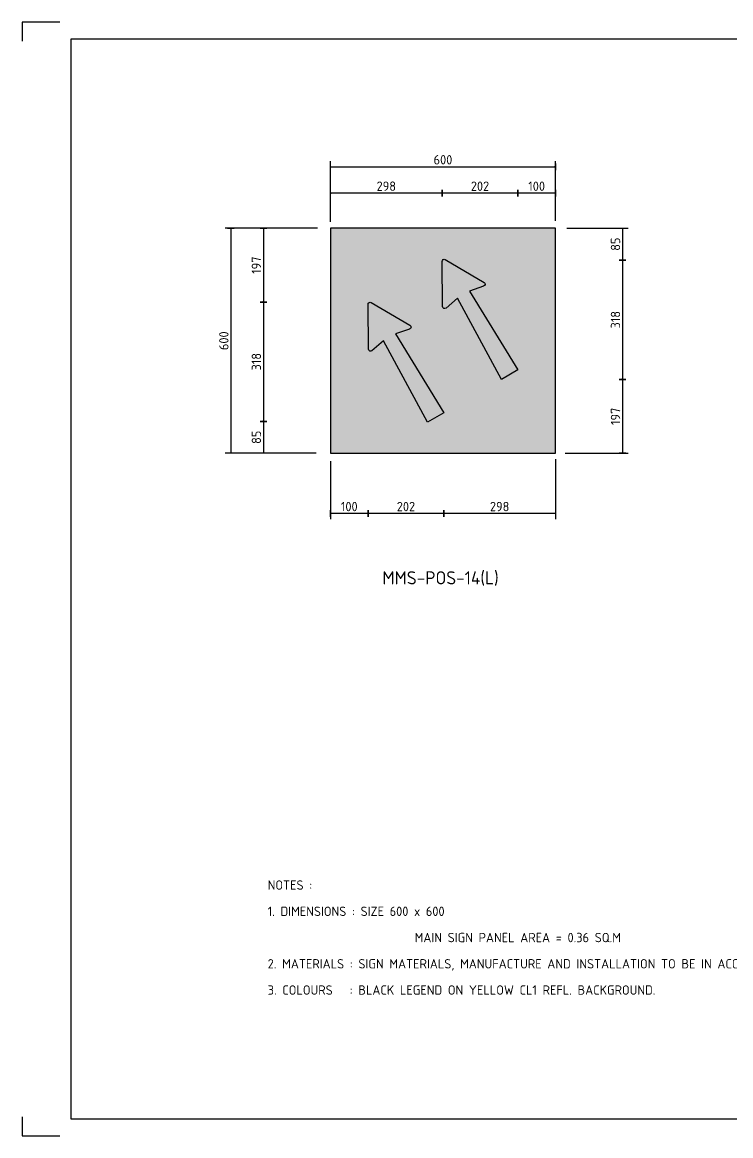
# Model space of a CAD drawing. Extents: x 0 to 420, y 0 to 297.
# Drawn here: x 0 to 189, y 0 to 297 of the extents above; entities that cross this region are included whole.
import ezdxf
from ezdxf.enums import TextEntityAlignment as Align

# ---------------------------------------------------------------- set-up
doc = ezdxf.new("R2010")
doc.units = 0
doc.header["$LTSCALE"] = 0.3
doc.header["$MEASUREMENT"] = 0
doc.layers.get('0').update_dxf_attribs({"linetype": 'CONTINUOUS'})
doc.layers.get('DEFPOINTS').update_dxf_attribs({"linetype": 'CONTINUOUS'})
for name, color, linetype in [('L25', 1, 'CONTINUOUS'), ('L35', 3, 'CONTINUOUS'), ('NOTES', 1, 'CONTINUOUS'), ('T25', 1, 'CONTINUOUS'), ('TBLK18', 4, 'CONTINUOUS'), ('TBLK25', 1, 'CONTINUOUS'), ('TBLK35', 3, 'CONTINUOUS'), ('TBLK50', 7, 'CONTINUOUS')]:
    doc.layers.add(name, color=color, linetype=linetype)
doc.layers.add('yellow', color=7, linetype='CONTINUOUS', true_color=0xfedb00)
doc.styles.add('iso', font='iso3098b.shx')
doc.dimstyles.new('SIGNSDIM', dxfattribs={"dimtxt": 2.5, "dimasz": 0.2, "dimexe": 1.5, "dimexo": 2, "dimtad": 1, "dimdec": 4, "dimlfac": 10, "dimrnd": 1, "dimdsep": 46, "dimtxsty": 'iso', "dimblk": 'SGNDIM', "dimcen": 2.5, "dimse2": 1, "dimadec": 0, "dimazin": 0, "dimtfac": 1, "dimtdec": 4, "dimtix": 1, "dimtmove": 0, "dimatfit": 3, "dimldrblk": 'SGNDIM', "dimfxl": 1, "dimtolj": 1, "dimtzin": 0, "dimarcsym": 0})

# ---------------------------------------------------------------- blocks, each defined once
blk = doc.blocks.new('SGNDIM')
for p, q in [((0, 0), (-1, 0)), ((0, 4.5), (0, -4.5))]:
    blk.add_line(p, q)
blk = doc.blocks.new('*D2')
at = {"layer": 'DEFPOINTS', "color": 0, "transparency": 16777216}
for p in [(112.4926014113157, 247.6160456347294), (142.2516035956606, 182.4867065750506), (112.4926014113157, 165.9509098701171)]:
    blk.add_point(p, dxfattribs=at)
at = {"layer": 'T25', "color": 0, "lineweight": -2, "transparency": 16777216}
for p, q in [((142.2516035956606, 180.4867065750506), (142.2516035956606, 164.4509098701171)), ((142.0516035956607, 165.9509098701171), (112.6926014113157, 165.9509098701171))]:
    blk.add_line(p, q, dxfattribs=at)
at = {"layer": 'T25', "color": 0, "lineweight": -2, "transparency": 16777216, "xscale": 0.2, "yscale": 0.2, "zscale": 0.2, "rotation": 180}
blk.add_blockref('SGNDIM', (112.4926014113157, 165.9509098701171), dxfattribs=at)
at = {"layer": 'T25', "color": 0, "lineweight": -2, "transparency": 16777216, "xscale": 0.2, "yscale": 0.2, "zscale": 0.2}
blk.add_blockref('SGNDIM', (142.2516035956606, 165.9509098701171), dxfattribs=at)
at = {"layer": 'T25', "color": 0, "transparency": 16777216, "insert": (127.3721025034882, 167.8259098701171), "char_height": 2.5, "attachment_point": 5, "style": 'iso'}
blk.add_mtext('\\A1;298', dxfattribs=at)
blk = doc.blocks.new('*D3')
at = {"layer": 'DEFPOINTS', "color": 0, "transparency": 16777216}
for p in [(92.25390858084185, 195.0525708005617), (82.25160359566058, 181.903571213994), (82.25160359566058, 165.9509098701172)]:
    blk.add_point(p, dxfattribs=at)
at = {"layer": 'T25', "color": 0, "lineweight": -2, "transparency": 16777216}
for p, q in [((82.25160359566058, 179.903571213994), (82.25160359566058, 164.4509098701172)), ((92.05390858084185, 165.9509098701172), (82.45160359566059, 165.9509098701172))]:
    blk.add_line(p, q, dxfattribs=at)
at = {"layer": 'T25', "color": 0, "lineweight": -2, "transparency": 16777216, "xscale": 0.2, "yscale": 0.2, "zscale": 0.2, "rotation": 180}
blk.add_blockref('SGNDIM', (82.25160359566058, 165.9509098701172), dxfattribs=at)
at = {"layer": 'T25', "color": 0, "lineweight": -2, "transparency": 16777216, "xscale": 0.2, "yscale": 0.2, "zscale": 0.2}
blk.add_blockref('SGNDIM', (92.25390858084185, 165.9509098701172), dxfattribs=at)
at = {"layer": 'T25', "color": 0, "transparency": 16777216, "insert": (87.25275608825122, 167.8259098701172), "char_height": 2.5, "attachment_point": 5, "style": 'iso'}
blk.add_mtext('\\A1;100', dxfattribs=at)
blk = doc.blocks.new('*D4')
at = {"layer": 'DEFPOINTS', "color": 0, "transparency": 16777216}
for p in [(143.3288585959998, 242.0548077980703), (151.4634749149876, 233.5553083009698), (160.1625795504189, 233.5553083009698)]:
    blk.add_point(p, dxfattribs=at)
at = {"layer": 'T25', "color": 0, "lineweight": -2, "transparency": 16777216}
for p, q in [((145.3288585959998, 242.0548077980703), (161.6625795504189, 242.0548077980703)), ((160.1625795504189, 241.8548077980703), (160.1625795504189, 233.7553083009698))]:
    blk.add_line(p, q, dxfattribs=at)
at = {"layer": 'T25', "color": 0, "lineweight": -2, "transparency": 16777216, "xscale": 0.2, "yscale": 0.2, "zscale": 0.2}
for p, rotation in [((160.1625795504189, 242.0548077980703), 90), ((160.1625795504189, 233.5553083009698), 270)]:
    blk.add_blockref('SGNDIM', p, dxfattribs=dict(at, rotation=rotation))
at = {"layer": 'T25', "color": 0, "transparency": 16777216, "insert": (158.2875795504189, 237.8050580495201), "char_height": 2.5, "attachment_point": 5, "rotation": 90, "style": 'iso'}
blk.add_mtext('\\A1;85', dxfattribs=at)
blk = doc.blocks.new('*D5')
at = {"layer": 'DEFPOINTS', "color": 0, "transparency": 16777216}
for p in [(133.0372355933209, 201.7427060082507), (142.8123427856201, 182.0548077980702), (160.1625795504189, 182.0548077980702)]:
    blk.add_point(p, dxfattribs=at)
at = {"layer": 'T25', "color": 0, "lineweight": -2, "transparency": 16777216}
for p, q in [((160.1625795504189, 201.5427060082507), (160.1625795504189, 182.2548077980702)), ((144.8123427856201, 182.0548077980702), (161.6625795504189, 182.0548077980702))]:
    blk.add_line(p, q, dxfattribs=at)
at = {"layer": 'T25', "color": 0, "lineweight": -2, "transparency": 16777216, "xscale": 0.2, "yscale": 0.2, "zscale": 0.2}
for p, rotation in [((160.1625795504189, 201.7427060082507), 90), ((160.1625795504189, 182.0548077980702), 270)]:
    blk.add_blockref('SGNDIM', p, dxfattribs=dict(at, rotation=rotation))
at = {"layer": 'T25', "color": 0, "transparency": 16777216, "insert": (158.2875795504189, 191.8987569031605), "char_height": 2.5, "attachment_point": 5, "rotation": 90, "style": 'iso'}
blk.add_mtext('\\A1;197', dxfattribs=at)
blk = doc.blocks.new('*D6')
at = {"layer": 'DEFPOINTS', "color": 0, "transparency": 16777216}
for p in [(142.2516035956606, 258.4459561455223), (82.25160359566058, 242.0548077980702), (142.2516035956606, 242.0548077980702)]:
    blk.add_point(p, dxfattribs=at)
at = {"layer": 'T25', "color": 0, "lineweight": -2, "transparency": 16777216}
for p, q in [((82.25160359566058, 244.0548077980702), (82.25160359566058, 259.9459561455223)), ((82.45160359566059, 258.4459561455223), (142.0516035956606, 258.4459561455223)), ((142.2516035956606, 244.0548077980702), (142.2516035956606, 259.9459561455223))]:
    blk.add_line(p, q, dxfattribs=at)
at = {"layer": 'T25', "color": 0, "lineweight": -2, "transparency": 16777216, "xscale": 0.2, "yscale": 0.2, "zscale": 0.2, "rotation": 180}
blk.add_blockref('SGNDIM', (82.25160359566058, 258.4459561455223), dxfattribs=at)
at = {"layer": 'T25', "color": 0, "lineweight": -2, "transparency": 16777216, "xscale": 0.2, "yscale": 0.2, "zscale": 0.2}
blk.add_blockref('SGNDIM', (142.2516035956606, 258.4459561455223), dxfattribs=at)
at = {"layer": 'T25', "color": 0, "transparency": 16777216, "insert": (112.2516035956606, 260.3209561455223), "char_height": 2.5, "attachment_point": 5, "style": 'iso'}
blk.add_mtext('\\A1;600', dxfattribs=at)
blk = doc.blocks.new('*D7')
at = {"layer": 'DEFPOINTS', "color": 0, "transparency": 16777216}
for p in [(80.79713674557007, 242.0548077980703), (64.34062764090226, 222.3669095878898), (84.49088315188928, 222.3669095878898)]:
    blk.add_point(p, dxfattribs=at)
at = {"layer": 'T25', "color": 0, "lineweight": -2, "transparency": 16777216}
for p, q in [((78.79713674557007, 242.0548077980703), (62.84062764090227, 242.0548077980703)), ((64.34062764090227, 241.8548077980703), (64.34062764090226, 222.5669095878897))]:
    blk.add_line(p, q, dxfattribs=at)
at = {"layer": 'T25', "color": 0, "lineweight": -2, "transparency": 16777216, "xscale": 0.2, "yscale": 0.2, "zscale": 0.2}
for p, rotation in [((64.34062764090227, 242.0548077980703), 90), ((64.34062764090226, 222.3669095878898), 270)]:
    blk.add_blockref('SGNDIM', p, dxfattribs=dict(at, rotation=rotation))
at = {"layer": 'T25', "color": 0, "transparency": 16777216, "insert": (62.46562764090223, 232.2108586929801), "char_height": 2.5, "attachment_point": 5, "rotation": 90, "style": 'iso'}
blk.add_mtext('\\A1;197', dxfattribs=at)
blk = doc.blocks.new('*D8')
at = {"layer": 'DEFPOINTS', "color": 0, "transparency": 16777216}
for p in [(79.58594185401071, 190.5363433245599), (64.34062764090226, 182.0548077980702), (74.53776308370692, 182.0548077980702)]:
    blk.add_point(p, dxfattribs=at)
at = {"layer": 'T25', "color": 0, "lineweight": -2, "transparency": 16777216}
for p, q in [((64.34062764090226, 190.3363433245599), (64.34062764090226, 182.2548077980702)), ((72.53776308370692, 182.0548077980702), (62.84062764090226, 182.0548077980702))]:
    blk.add_line(p, q, dxfattribs=at)
at = {"layer": 'T25', "color": 0, "lineweight": -2, "transparency": 16777216, "xscale": 0.2, "yscale": 0.2, "zscale": 0.2}
for p, rotation in [((64.34062764090226, 190.5363433245599), 90), ((64.34062764090226, 182.0548077980702), 270)]:
    blk.add_blockref('SGNDIM', p, dxfattribs=dict(at, rotation=rotation))
at = {"layer": 'T25', "color": 0, "transparency": 16777216, "insert": (62.46562764090223, 186.2955755613151), "char_height": 2.5, "attachment_point": 5, "rotation": 90, "style": 'iso'}
blk.add_mtext('\\A1;85', dxfattribs=at)
blk = doc.blocks.new('*D9')
at = {"layer": 'DEFPOINTS', "color": 0, "transparency": 16777216}
for p in [(96.01376691694922, 222.3669095878899), (64.3406276409022, 190.5363433245599), (96.01376691694922, 190.5363433245599)]:
    blk.add_point(p, dxfattribs=at)
at = {"layer": 'T25', "color": 0, "lineweight": -2, "transparency": 16777216}
blk.add_line((64.3406276409022, 222.1669095878899), (64.3406276409022, 190.7363433245599), dxfattribs=at)
at = {"layer": 'T25', "color": 0, "lineweight": -2, "transparency": 16777216, "xscale": 0.2, "yscale": 0.2, "zscale": 0.2}
for p, rotation in [((64.3406276409022, 222.3669095878899), 90), ((64.3406276409022, 190.5363433245599), 270)]:
    blk.add_blockref('SGNDIM', p, dxfattribs=dict(at, rotation=rotation))
at = {"layer": 'T25', "color": 0, "transparency": 16777216, "insert": (62.46562764090217, 206.4516264562249), "char_height": 2.5, "attachment_point": 5, "rotation": 90, "style": 'iso'}
blk.add_mtext('\\A1;318', dxfattribs=at)
blk = doc.blocks.new('*D10')
at = {"layer": 'DEFPOINTS', "color": 0, "transparency": 16777216}
for p in [(92.25390858084184, 172.158036968115), (112.4926014113157, 172.158036968115), (92.25390858084184, 165.9509098701172)]:
    blk.add_point(p, dxfattribs=at)
at = {"layer": 'T25', "color": 0, "lineweight": -2, "transparency": 16777216}
blk.add_line((112.2926014113157, 165.9509098701172), (92.45390858084184, 165.9509098701172), dxfattribs=at)
at = {"layer": 'T25', "color": 0, "lineweight": -2, "transparency": 16777216, "xscale": 0.2, "yscale": 0.2, "zscale": 0.2, "rotation": 180}
blk.add_blockref('SGNDIM', (92.25390858084184, 165.9509098701172), dxfattribs=at)
at = {"layer": 'T25', "color": 0, "lineweight": -2, "transparency": 16777216, "xscale": 0.2, "yscale": 0.2, "zscale": 0.2}
blk.add_blockref('SGNDIM', (112.4926014113157, 165.9509098701172), dxfattribs=at)
at = {"layer": 'T25', "color": 0, "transparency": 16777216, "insert": (102.3732549960788, 167.8259098701172), "char_height": 2.5, "attachment_point": 5, "style": 'iso'}
blk.add_mtext('\\A1;202', dxfattribs=at)
blk = doc.blocks.new('*D14')
at = {"layer": 'DEFPOINTS', "color": 0, "transparency": 16777216}
for p in [(80.39631848108826, 242.0548077980702), (55.65918362012422, 182.0548077980702), (80.39631848108826, 182.0548077980702)]:
    blk.add_point(p, dxfattribs=at)
at = {"layer": 'T25', "color": 0, "lineweight": -2, "transparency": 16777216}
for p, q in [((78.39631848108826, 242.0548077980702), (54.15918362012424, 242.0548077980702)), ((55.65918362012424, 241.8548077980703), (55.65918362012422, 182.2548077980702)), ((78.39631848108826, 182.0548077980702), (54.15918362012422, 182.0548077980702))]:
    blk.add_line(p, q, dxfattribs=at)
at = {"layer": 'T25', "color": 0, "lineweight": -2, "transparency": 16777216, "xscale": 0.2, "yscale": 0.2, "zscale": 0.2}
for p, rotation in [((55.65918362012424, 242.0548077980702), 90), ((55.65918362012422, 182.0548077980702), 270)]:
    blk.add_blockref('SGNDIM', p, dxfattribs=dict(at, rotation=rotation))
at = {"layer": 'T25', "color": 0, "transparency": 16777216, "insert": (53.7841836201242, 212.0548077980702), "char_height": 2.5, "attachment_point": 5, "rotation": 90, "style": 'iso'}
blk.add_mtext('\\A1;600', dxfattribs=at)
blk = doc.blocks.new('A3BBLK')
at = {"layer": 'TBLK25'}
for p, q in [((10, 297), (0, 297)), ((0, 297), (0, 292)), ((0, 5), (0, 0)), ((0, 0), (10, 0))]:
    blk.add_line(p, q, dxfattribs=at)
at = {"layer": 'TBLK50'}
for p, q in [((415.5000000000002, 292.5), (13, 292.5)), ((13, 292.5), (13, 4.5)), ((13, 4.5), (415.5000000000002, 4.5))]:
    blk.add_line(p, q, dxfattribs=at)
blk = doc.blocks.new('a3_in_vtblk std dwg')
blk.add_blockref('A3BBLK', (-3.741840828297427e-07, 1.894474053187878e-07))
at = {"layer": 'TBLK18', "style": 'iso'}
blk.add_attdef('MR_DIRECTORATE', text='', height=1.5, dxfattribs=at).set_placement((381.4999755770158, 68.11854027699059), align=Align.CENTER)
for tag, p in [('STREET_NAME', (355.5137892048512, 62.09980777502454)), ('SUBURB_POSTCODE', (388.4876002642824, 62.09980777502456)), ('TELEPHONE_NO.', (368.3055848069769, 59.83607470429803)), ('FAX_NO.', (393.555162257961, 59.83607470429804))]:
    blk.add_attdef(tag, p, '', height=1.5, dxfattribs=at)
at = {"layer": 'TBLK25', "style": 'iso'}
for tag, height, p in [('MR_BRANCH', 2, (381.4999755770158, 65.19891003042062)), ('ROAD_SECTION', 1.75, (384.4999996258161, 29.16173915914942)), ('SLK', 1.75, (384.4999996258161, 26.10752480193321)), ('CHAINAGE', 1.75, (384.4999996258161, 19.20540326262937))]:
    blk.add_attdef(tag, text='', height=height, dxfattribs=at).set_placement(p, align=Align.CENTER)
for tag, p, height in [('FILE_NUMBER', (371.7734368758553, 54.23654958023184), 2.5), ('DESIGNED_/_DRAWN', (371.7734368758553, 49.48654958023184), 2), ('VERIFIED', (371.7734368758553, 44.48654958023184), 2), ('APPROVED', (371.7734368758553, 39.48654958023184), 2), ('LOCAL_AUTHORITY', (370.4803377219841, 16.73347307702431), 1.25)]:
    blk.add_attdef(tag, p, '', height=height, dxfattribs=at)
at = {"layer": 'TBLK35', "style": 'iso', "width": 0.9}
for tag, p in [('ROAD_PROJECT&NUMBER', (384.4999996258161, 32.230685934961)), ('DRAWING_DESCRIPTION', (384.4999996258161, 22.28803376023848))]:
    blk.add_attdef(tag, text='', height=2.5, dxfattribs=at).set_placement(p, align=Align.CENTER)
at = {"layer": 'TBLK50', "style": 'iso'}
blk.add_attdef('MRWA_DRG_NUMBER', (356.2877078814561, 6.084560384789711), '', height=5, dxfattribs=at)
blk = doc.blocks.new('*D18')
at = {"layer": 'DEFPOINTS', "color": 0, "transparency": 16777216}
for p in [(128.507315399131, 233.5553083009698), (128.507315399131, 201.7427060082507), (160.1625795504189, 201.7427060082507)]:
    blk.add_point(p, dxfattribs=at)
at = {"layer": 'T25', "color": 0, "lineweight": -2, "transparency": 16777216}
blk.add_line((160.1625795504189, 233.3553083009698), (160.1625795504189, 201.9427060082506), dxfattribs=at)
at = {"layer": 'T25', "color": 0, "lineweight": -2, "transparency": 16777216, "xscale": 0.2, "yscale": 0.2, "zscale": 0.2}
for p, rotation in [((160.1625795504189, 233.5553083009698), 90), ((160.1625795504189, 201.7427060082507), 270)]:
    blk.add_blockref('SGNDIM', p, dxfattribs=dict(at, rotation=rotation))
at = {"layer": 'T25', "color": 0, "transparency": 16777216, "insert": (158.2875795504189, 217.6490071546102), "char_height": 2.5, "attachment_point": 5, "rotation": 90, "style": 'iso'}
blk.add_mtext('\\A1;318', dxfattribs=at)
blk = doc.blocks.new('*D19')
at = {"layer": 'DEFPOINTS', "color": 0, "transparency": 16777216}
for p in [(132.2492986104793, 251.4015813354656), (142.2516035956606, 242.0166187627491), (132.2492986104793, 235.4572950457833)]:
    blk.add_point(p, dxfattribs=at)
at = {"layer": 'T25', "color": 0, "lineweight": -2, "transparency": 16777216}
for p, q in [((142.2516035956606, 244.0166187627491), (142.2516035956606, 252.9015813354656)), ((142.0516035956606, 251.4015813354656), (132.4492986104793, 251.4015813354656))]:
    blk.add_line(p, q, dxfattribs=at)
at = {"layer": 'T25', "color": 0, "lineweight": -2, "transparency": 16777216, "xscale": 0.2, "yscale": 0.2, "zscale": 0.2, "rotation": 180}
blk.add_blockref('SGNDIM', (132.2492986104793, 251.4015813354656), dxfattribs=at)
at = {"layer": 'T25', "color": 0, "lineweight": -2, "transparency": 16777216, "xscale": 0.2, "yscale": 0.2, "zscale": 0.2}
blk.add_blockref('SGNDIM', (142.2516035956606, 251.4015813354656), dxfattribs=at)
at = {"layer": 'T25', "color": 0, "transparency": 16777216, "insert": (137.25045110307, 253.2765813354656), "char_height": 2.5, "attachment_point": 5, "style": 'iso'}
blk.add_mtext('\\A1;100', dxfattribs=at)
blk = doc.blocks.new('*D20')
at = {"layer": 'DEFPOINTS', "color": 0, "transparency": 16777216}
for p in [(82.25160359566058, 251.4015813354655), (82.25160359566058, 241.7796152247391), (112.0106057800053, 199.0453646512514)]:
    blk.add_point(p, dxfattribs=at)
at = {"layer": 'T25', "color": 0, "lineweight": -2, "transparency": 16777216}
for p, q in [((82.25160359566058, 243.7796152247391), (82.25160359566058, 252.9015813354655)), ((111.8106057800053, 251.4015813354655), (82.45160359566059, 251.4015813354655))]:
    blk.add_line(p, q, dxfattribs=at)
at = {"layer": 'T25', "color": 0, "lineweight": -2, "transparency": 16777216, "xscale": 0.2, "yscale": 0.2, "zscale": 0.2, "rotation": 180}
blk.add_blockref('SGNDIM', (82.25160359566058, 251.4015813354655), dxfattribs=at)
at = {"layer": 'T25', "color": 0, "lineweight": -2, "transparency": 16777216, "xscale": 0.2, "yscale": 0.2, "zscale": 0.2}
blk.add_blockref('SGNDIM', (112.0106057800053, 251.4015813354655), dxfattribs=at)
at = {"layer": 'T25', "color": 0, "transparency": 16777216, "insert": (97.13110468783293, 253.2765813354655), "char_height": 2.5, "attachment_point": 5, "style": 'iso'}
blk.add_mtext('\\A1;298', dxfattribs=at)
blk = doc.blocks.new('*D21')
at = {"layer": 'DEFPOINTS', "color": 0, "transparency": 16777216}
for p in [(112.0106057800053, 251.4015813354655), (112.0106057800053, 248.6137324306911), (132.2492986104793, 248.6137324306911)]:
    blk.add_point(p, dxfattribs=at)
at = {"layer": 'T25', "color": 0, "lineweight": -2, "transparency": 16777216}
blk.add_line((132.0492986104793, 251.4015813354655), (112.2106057800053, 251.4015813354655), dxfattribs=at)
at = {"layer": 'T25', "color": 0, "lineweight": -2, "transparency": 16777216, "xscale": 0.2, "yscale": 0.2, "zscale": 0.2, "rotation": 180}
blk.add_blockref('SGNDIM', (112.0106057800053, 251.4015813354655), dxfattribs=at)
at = {"layer": 'T25', "color": 0, "lineweight": -2, "transparency": 16777216, "xscale": 0.2, "yscale": 0.2, "zscale": 0.2}
blk.add_blockref('SGNDIM', (132.2492986104793, 251.4015813354655), dxfattribs=at)
at = {"layer": 'T25', "color": 0, "transparency": 16777216, "insert": (122.1299521952423, 253.2765813354655), "char_height": 2.5, "attachment_point": 5, "style": 'iso'}
blk.add_mtext('\\A1;202', dxfattribs=at)

msp = doc.modelspace()

# ---------------------------------------------------------------- hatches: boundary and pattern name
at = {"layer": 'L25'}
h = msp.add_hatch(color=256, dxfattribs=at)
edge = h.paths.add_edge_path()
edge.add_arc((112.5878569054082, 233.1961708436345), 0.5772731904904718, 419.4990421955631, 540.5009578044355, ccw=False)
edge.add_line((112.88085351033, 233.693561360194), (123.2009204119429, 227.6143450018824))
edge.add_arc((122.9079238070211, 227.1169544853228), 0.5772731904904936, 288.7659641018745, 419.4990421955631, ccw=False)
edge.add_line((123.0936344929638, 226.5703688309321), (119.3470896551852, 225.2974239481863))
edge.add_line((119.3470896551852, 225.2974239481863), (132.2492986104793, 204.2706580059391))
edge.add_line((132.2492986104793, 204.2706580059391), (127.8707573113876, 201.7427060082507))
edge.add_line((127.8707573113876, 201.7427060082507), (116.1121483236191, 223.429729699594))
edge.add_line((116.1121483236191, 223.4297296995939), (113.0715423161257, 220.7836557570689))
edge.add_arc((112.6925792560016, 221.2191225589269), 0.577273190490492, 180.5009578044357, 311.03127691470155, ccw=False)
edge.add_line((112.1153281305987, 221.2140753141219), (112.0106057800053, 233.1911235988294))
h = msp.add_hatch(color=256, dxfattribs=at)
edge = h.paths.add_edge_path()
edge.add_arc((92.8311597062447, 221.7896363973994), 0.5772731904904718, 419.4990421955631, 540.5009578044355, ccw=False)
edge.add_line((93.12415631116649, 222.287026913959), (103.4442232127793, 216.2078105556473))
edge.add_arc((103.1512266078576, 215.7104200390877), 0.5772731904904936, 288.7659641018745, 419.4990421955631, ccw=False)
edge.add_line((103.3369372938003, 215.163834384697), (99.5903924560217, 213.8908895019512))
edge.add_line((99.59039245602172, 213.8908895019512), (112.4926014113157, 192.864123559704))
edge.add_line((112.4926014113157, 192.8641235597041), (108.1140601122241, 190.3361715620156))
edge.add_line((108.1140601122241, 190.3361715620156), (96.35545112445558, 212.0231952533589))
edge.add_line((96.35545112445558, 212.0231952533589), (93.31484511696216, 209.3771213108338))
edge.add_arc((92.9358820568381, 209.8125881126919), 0.577273190490492, 180.5009578044357, 311.03127691470155, ccw=False)
edge.add_line((92.35863093143519, 209.8075408678868), (92.25390858084181, 221.7845891525944))
at = {"layer": 'yellow'}
h = msp.add_hatch(color=256, dxfattribs=at)
h.paths.add_polyline_path([(142.2516035956606, 182.0548077980702), (142.2516035956606, 242.0548077980702), (82.25160359566058, 242.0548077980702), (82.25160359566058, 182.0548077980702)])
edge = h.paths.add_edge_path(flags=16)
edge.add_arc((112.5878569054082, 233.1961708436345), 0.5772731904904713, 59.499042195562424, 180.5009578044343, ccw=False)
edge.add_line((112.88085351033, 233.693561360194), (123.2009204119429, 227.6143450018824))
edge.add_arc((122.9079238070211, 227.1169544853229), 0.5772731904904669, -71.2340358981258, 59.49904219556231, ccw=False)
edge.add_line((123.0936344929638, 226.5703688309321), (119.3470896551852, 225.2974239481863))
edge.add_line((119.3470896551852, 225.2974239481863), (132.2492986104793, 204.2706580059391))
edge.add_line((132.2492986104793, 204.2706580059391), (127.8707573113876, 201.7427060082507))
edge.add_line((127.8707573113876, 201.7427060082507), (116.1121483236191, 223.4297296995939))
edge.add_line((116.1121483236191, 223.4297296995939), (113.0715423161257, 220.7836557570689))
edge.add_arc((112.6925792560016, 221.219122558927), 0.5772731904904774, 180.5009578044371, 311.03127691470155, ccw=False)
edge.add_line((112.1153281305987, 221.2140753141219), (112.0106057800053, 233.1911235988294))
edge = h.paths.add_edge_path(flags=16)
edge.add_arc((92.83115970624472, 221.7896363973994), 0.5772731904904854, 59.499042195563675, 180.5009578044343, ccw=False)
edge.add_line((93.12415631116649, 222.287026913959), (103.4442232127793, 216.2078105556473))
edge.add_arc((103.1512266078576, 215.7104200390878), 0.5772731904904597, -71.2340358981271, 59.49904219556339, ccw=False)
edge.add_line((103.3369372938003, 215.163834384697), (99.59039245602172, 213.8908895019512))
edge.add_line((99.59039245602172, 213.8908895019512), (112.4926014113157, 192.8641235597041))
edge.add_line((112.4926014113157, 192.8641235597041), (108.1140601122241, 190.3361715620156))
edge.add_line((108.1140601122241, 190.3361715620156), (96.35545112445558, 212.0231952533589))
edge.add_line((96.35545112445558, 212.0231952533589), (93.31484511696216, 209.3771213108338))
edge.add_arc((92.9358820568381, 209.8125881126919), 0.5772731904904869, 180.5009578044371, 311.0312769147026, ccw=False)
edge.add_line((92.35863093143519, 209.8075408678868), (92.2539085808418, 221.7845891525944))

# ---------------------------------------------------------------- linework, layer by layer
at = {"layer": 'L25'}
msp.add_lwpolyline([(142.2516035956606, 182.0548077980702), (142.2516035956606, 242.0548077980702), (82.25160359566058, 242.0548077980702), (82.25160359566058, 182.0548077980702)], close=True, dxfattribs=at)
for points in [[(112.0106057800053, 233.1911235988294, -0.583193964588741), (112.88085351033, 233.693561360194), (123.2009204119429, 227.6143450018824, -0.6415763171050193), (123.0936344929638, 226.5703688309321), (119.3470896551852, 225.2974239481863), (132.2492986104793, 204.2706580059391), (127.8707573113876, 201.7427060082507), (116.1121483236191, 223.4297296995939), (113.0715423161257, 220.7836557570689, -0.6403281606920553), (112.1153281305987, 221.2140753141219)], [(92.2539085808418, 221.7845891525944, -0.583193964588741), (93.12415631116649, 222.287026913959), (103.4442232127793, 216.2078105556473, -0.6415763171050193), (103.3369372938003, 215.163834384697), (99.59039245602172, 213.8908895019512), (112.4926014113157, 192.8641235597041), (108.1140601122241, 190.3361715620156), (96.35545112445558, 212.0231952533589), (93.31484511696216, 209.3771213108338, -0.6403281606920553), (92.35863093143519, 209.8075408678868)]]:
    msp.add_lwpolyline(points, format="xyb", close=True, dxfattribs=at)

# ---------------------------------------------------------------- block references
msp.add_blockref('a3_in_vtblk std dwg', (3.741840828297427e-07, -1.894474053187878e-07))

# ---------------------------------------------------------------- texts
at = {"layer": 'L35', "style": 'iso'}
msp.add_text('MMS-POS-14(L)', height=3.5, dxfattribs=at).set_placement((111.6026753778458, 147.0677336037727), align=Align.CENTER)
at = {"layer": 'NOTES', "style": 'iso'}
for s, p in [('NOTES :', (65.48780339709009, 65.6117313551037)), ('1. DIMENSIONS : SIZE 600 x 600', (65.48780339709009, 58.6117313551037)), ('0.36 SQ.M', (145.4878033970901, 51.61173135510369)), ('2. MATERIALS : SIGN MATERIALS, MANUFACTURE AND INSTALLATION TO BE IN ACCORDANCE WITH MRWA SPECIFICATION 601.', (65.48780339709009, 44.6117313551037)), ('3. COLOURS   : BLACK LEGEND ON YELLOW CL1 REFL. BACKGROUND.', (65.48780339709009, 37.6117313551037))]:
    msp.add_text(s, height=2.5, dxfattribs=at).set_placement(p)
msp.add_text('MAIN SIGN PANEL AREA = ', height=2.5, dxfattribs=at).set_placement((145.4878033970901, 51.61173135510369), align=Align.RIGHT)

# ---------------------------------------------------------------- dimensions: what is measured, and where the dimension line sits
at = {"layer": 'T25'}
dim = msp.add_linear_dim(base=(142.2516035956606, 258.4459561455223), p1=(82.25160359566058, 242.0548077980702), p2=(142.2516035956606, 242.0548077980702), dimstyle='SIGNSDIM', override={"dimse2": 0}, dxfattribs=at)
dim.commit()
dim.dimension.update_dxf_attribs({"geometry": '*D6', "text_midpoint": (112.2516035956606, 260.3209561455223)})
for base, p1, p2, angle, override, picture, middle in [((82.25160359566058, 251.4015813354655), (112.0106057800053, 199.0453646512514), (82.25160359566058, 241.7796152247391), 180, {"dimse1": 1, "dimse2": 0}, '*D20', (97.13110468783293, 253.2765813354655)), ((112.0106057800053, 251.4015813354655), (132.2492986104793, 248.6137324306911), (112.0106057800053, 248.6137324306911), 180, {"dimse1": 1}, '*D21', (122.1299521952423, 253.2765813354655)), ((55.65918362012422, 182.0548077980702), (80.39631848108826, 242.0548077980702), (80.39631848108826, 182.0548077980702), 90, {"dimse2": 0}, '*D14', (53.7841836201242, 212.0548077980702)), ((160.1625795504189, 201.7427060082507), (128.507315399131, 233.5553083009698), (128.507315399131, 201.7427060082507), 90, {"dimse1": 1}, '*D18', (158.2875795504189, 217.6490071546102)), ((64.3406276409022, 190.5363433245599), (96.01376691694922, 222.3669095878899), (96.01376691694922, 190.5363433245599), 90, {"dimse1": 1}, '*D9', (62.46562764090217, 206.4516264562249)), ((160.1625795504189, 182.0548077980702), (133.0372355933209, 201.7427060082507), (142.8123427856201, 182.0548077980702), 90, {"dimse1": 1, "dimse2": 0}, '*D5', (158.2875795504189, 191.8987569031605)), ((82.25160359566058, 165.9509098701172), (92.25390858084185, 195.0525708005617), (82.25160359566058, 181.903571213994), 180, {"dimse1": 1, "dimse2": 0}, '*D3', (87.25275608825122, 167.8259098701172)), ((64.34062764090226, 182.0548077980702), (79.58594185401071, 190.5363433245599), (74.53776308370692, 182.0548077980702), 90, {"dimse1": 1, "dimse2": 0}, '*D8', (62.46562764090223, 186.2955755613151)), ((92.25390858084184, 165.9509098701172), (112.4926014113157, 172.158036968115), (92.25390858084184, 172.158036968115), 180, {"dimse1": 1}, '*D10', (102.3732549960788, 167.8259098701172))]:
    dim = msp.add_linear_dim(base=base, p1=p1, p2=p2, angle=angle, dimstyle='SIGNSDIM', override=override, dxfattribs=at)
    dim.commit()
    dim.dimension.update_dxf_attribs({"geometry": picture, "text_midpoint": middle})
for base, p1, p2, angle, picture, middle in [((132.2492986104793, 251.4015813354656), (142.2516035956606, 242.0166187627491), (132.2492986104793, 235.4572950457833), 180, '*D19', (137.25045110307, 253.2765813354656)), ((112.4926014113157, 165.9509098701171), (142.2516035956606, 182.4867065750506), (112.4926014113157, 247.6160456347294), 180, '*D2', (127.3721025034882, 167.8259098701171)), ((64.34062764090226, 222.3669095878898), (80.79713674557007, 242.0548077980703), (84.49088315188928, 222.3669095878898), 90, '*D7', (62.46562764090223, 232.2108586929801)), ((160.1625795504189, 233.5553083009698), (143.3288585959998, 242.0548077980703), (151.4634749149876, 233.5553083009698), 90, '*D4', (158.2875795504189, 237.8050580495201))]:
    dim = msp.add_linear_dim(base=base, p1=p1, p2=p2, angle=angle, dimstyle='SIGNSDIM', dxfattribs=at)
    dim.commit()
    dim.dimension.update_dxf_attribs({"geometry": picture, "text_midpoint": middle})

doc.saveas('drawing.dxf')
